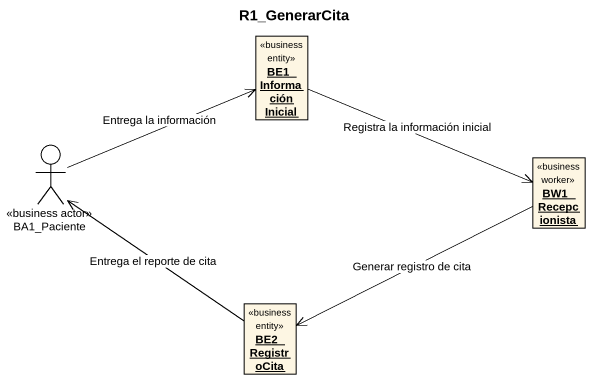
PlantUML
@startuml
title R1_GenerarCita
allowmixing
hide circle
hide empty members
object BE1_InformaciónInicial <<business entity>>
actor BA1_Paciente <<business actor>>
object BW1_Recepcionista <<business worker>>
object BE2_RegistroCita <<business entity>>
BE1_InformaciónInicial -right-> BW1_Recepcionista : Registra la información inicial
BA1_Paciente -right-> BE1_InformaciónInicial : Entrega la información
BW1_Recepcionista -left-> BE2_RegistroCita : Generar registro de cita
BE2_RegistroCita -up-> BA1_Paciente : Entrega el reporte de cita
@enduml
